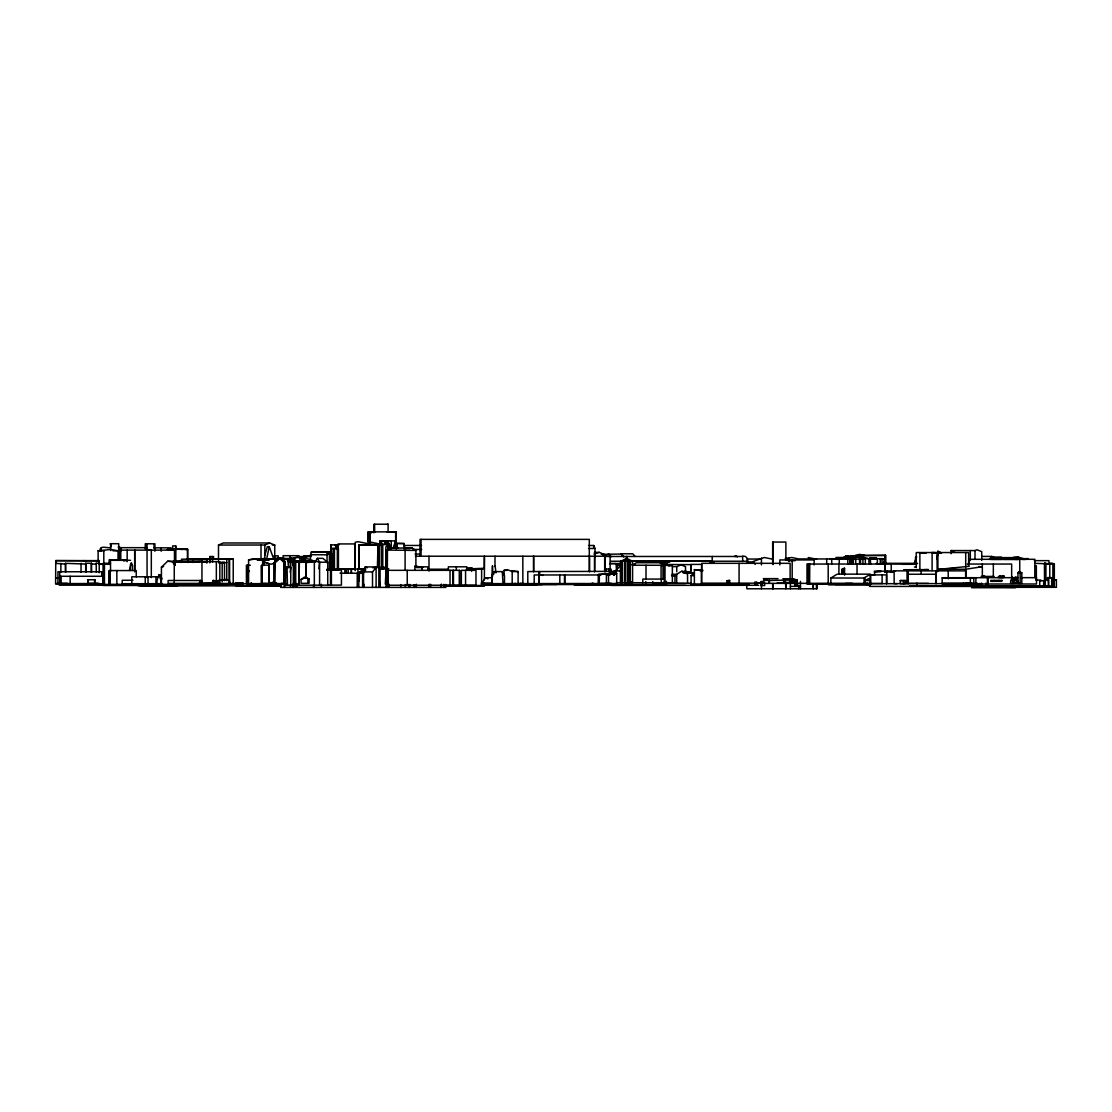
<?xml version="1.0" encoding="UTF-8"?>
<svg xmlns="http://www.w3.org/2000/svg" width="1112" height="1112" viewBox="0 0 1112 1112"><rect width="100%" height="100%" fill="white"/><g stroke="black" fill="none" stroke-linecap="round" stroke-linejoin="round"><path stroke-width="1.5" d="M336.199 548.411L336.213 545.603L337.826 545.603L337.826 548.411M884.401 564.604L884.401 559.364L882.678 558.641L860.966 558.641M337.52 570.081L339.077 569.33L334.17 570.081M614.269 571.568L613.713 575.029L613.755 571.568L616.423 570.567L613.755 571.651L613.602 574.987M1044.682 580.492L1044.599 563.423L1049.784 563.881L1049.784 577.281M306.856 561.185L299.392 562.213L298.989 585.273L298.989 562.269L303.27 561.324L306.856 562.144L306.856 561.185L292.873 561.296L298.224 561.338M1045.016 580.533L1044.891 563.423M1050.131 563.047L1054.329 564.006L1054.329 587.317M109.421 564.284L99.01 564.284L99.176 560.615L55.753 560.615L55.6 583.828L98.148 583.661M202.036 581.201L201.953 584.467L201.953 561.004L174.264 561.004L174.264 584.467M593.627 548.091L593.752 545.492L588.595 545.492M331.612 560.893L331.932 554.276L330.333 553.748M391.215 540.905L391.368 548.689L388.95 543.365L387.657 543.365L385.864 546.993L385.864 569.052L386.239 562.158M385.294 584.064L386.128 569.052L384.127 567.023L382.625 567.009L382.625 569.052M297.335 584.092L297.14 587.4L297.14 584.092M274.747 562.908L274.442 562.199L274.442 583.758M174.918 563.853L174.987 562.714M274.747 583.758L275.206 559.1L264.114 559.1L263.766 563.562C262.793 559.308 270.744 566.147 272.885 563.575M293.068 565.73L293.346 562.477L288.745 562.033L288.745 567.537L288.578 566.633L285.631 567.537L285.631 585.273L341.426 585.107L341.426 570.081L326.817 570.081M274.803 563.589L275.206 559.1M318.949 568.788L319.589 562.199L317.337 558.321L315.113 562.158M290.204 572.374L290.746 567.537L288.578 566.633M364.013 584.217L363.555 587.4L363.555 570.442L362.595 569.622L362.595 587.4M936.902 559.447L937.902 552.831L932.106 552.469L932.106 570.623M493.7 574.278L494.117 571.596L502.304 571.624L504.487 575.627L504.487 583.897M848.47 556.625L845.467 556.556M129.395 570.4L131.355 562.714L132.578 565.508L132.578 570.345M997.853 577.615A4.726 2.655 -19.4 0 1 998.006 577.35L998.423 576.836A4.101 2.293 -19.9 0 1 999.215 576.127L1003.177 575.808L1002.76 577.114M685.117 572.861L685.478 571.373L693.721 572.986M1011.962 579.644L1012.545 577.295L1010.641 580.812L1010.641 583.327L1014.158 583.327L1012.545 577.295M1003.399 576.78L1003.705 575.738L1002.788 575.738A12.454 10.064 -42.9 0 1 1002.398 576.892M370.352 531.87L396.164 531.87L396.067 546.631M264.823 555.249L267.325 546.701L269.243 546.701L266.741 558.599M120.457 549.161L120.457 547.716L119.345 547.59L120.457 549.161L120.874 547.716L118.65 547.452M1014.297 580.839L1015.381 577.295L1016.59 577.225L1018.203 582.98L1014.297 582.98M875.63 559.114L876.047 557.779L870.237 557.779L868.931 559.114L877.354 559.114L877.354 563.992L879.634 564.159M397.929 548.021L389.13 548.063L387.449 550.065L387.323 570.609M376.648 566.925L365.222 566.925L363.555 571.915L372.52 571.915L376.648 566.925L378.831 567.759M624.485 582.716L624.485 561.588L625.82 561.129L628.238 561.31L628.238 582.716M162.004 578.977L160.392 574.89L158.974 574.807L156.987 580.339L156.987 583.689M310.331 559.489L311.235 552.219L331.515 552.011M310.331 554.693L327.053 554.805L328.012 552.219L330.931 552.15M354.311 569.052L339.007 568.816M714.21 562.505L709.859 562.45L710.582 562.436M394.204 546.715L394.69 545.464L396.289 546.715L394.454 546.715L393.954 545.45L394.69 545.464M914.439 562.324L915.704 559.364M358.801 587.4L358.801 573.236L359.44 571.763L362.804 571.763M211.919 583.369L213.24 580.381L215.228 580.784L216.353 583.369M753.894 562.686L755.256 564.368M627.933 582.716L628.238 561.31M387.643 545.978L387.31 546.631L387.31 541.071M629.475 582.716L629.475 561.949L630.309 561.657L630.309 582.716M989.263 559.378L991.834 556.417L994.128 557.307M494.117 571.596L491.824 575.627L491.824 583.897M621.886 582.716L622.164 561.06L624.735 561.157L624.735 582.716M620.413 582.716L620.413 561.518L626.626 558.335L632.575 561.31L632.575 582.716M275.276 560.948L276.374 559.225L282.545 559.044L285.242 562.185M769.24 583.23L769.379 580.269L768.531 580.325A6.769 1.07 -6.3 0 1 764.973 580.325M274.706 560.893C276.527 556.834 283.546 558.502 285.284 562.102L285.284 583.758L217.813 583.856L217.813 580.728C221.219 580.13 231.407 577.156 229.461 583.856M263.099 558.627L257.442 559.92L261.82 559.711M610.905 584.175L481.301 584.203L485.291 577.753L492.199 577.753M377.399 567.356L377.983 544.505L359.218 544.824L358.856 569.052M199.131 562.102L184.995 562.144M669.716 562.185L660.222 563.131L661.251 563.033M999.215 577.642L1001.134 577.17A2.613 0.917 11.1 0 0 1002.287 577.184L1002.551 577.142A2.822 0.987 10.1 0 0 1003.08 576.933M327.053 554.805L328.012 553.748M619.023 567.106L615.548 570.956L621.497 570.956M363.555 571.915L365.612 570.359L362.595 569.622M621.024 553.776L623.79 556.723L621.024 553.776L632.728 553.776L635.008 556.208M274.789 562.213L279.529 557.668L284.255 562.172L284.255 587.4M274.108 583.758L274.108 562.908L278.347 559.183L275.387 561.602M275.804 562.185L278.751 559.211L277.736 559.211M1017.953 572.833L1019.329 571.485L1021.817 572.833L1021.817 583.369L1017.953 583.369L1017.953 572.833L1021.817 572.833M388.769 568.788L386.128 569.01L386.128 587.4M305.675 578.351L306.189 562.283L306.189 577.058M989.888 559.461L991.834 557.626L1019.94 557.626L1025.667 559.294M161.421 584.467L161.421 567.217L167.62 561.254L173.639 561.588L175.015 564.159M274.442 562.199L279.529 557.668M172.652 549.3L172.652 545.923L175.766 545.923L175.766 549.078L187.414 549.467L173.931 548.675L167.203 549.439L187.761 549.203L187.761 559.336M734.907 556.403L736.742 556.375L736.061 556.195M1003.093 576.933L1003.219 576.836A3.114 1.112 11.1 0 0 1003.344 576.489L1003.219 575.863M990.806 558.293L992.279 557.126M662.988 579.269L662.988 564.854L670.244 564.854L661.07 565.466L667.13 564.368L669.368 565.772M118.65 559.447L118.72 543.698L110.171 543.698C114.049 552.108 101.289 543.879 100.747 549.161L99.858 549.161M851.236 563.687L851.236 559.1L844.189 558.099L840.839 558.78L847.135 555.861L849.262 556.431L849.262 558.446L851.236 559.1L865.344 559.1L865.344 564.257M691.08 585.273L691.094 575.613L693.86 573.681M847.135 555.861L841.562 558.724L844.189 558.099M842.423 558.71L843.799 557.751L840.033 558.919M385.947 569.052L385.947 550.51L388.255 548.967L388.255 544.463L389.881 548.452M56.17 578.129L58.241 577.934M621.65 561.018L620.552 561.282M301.074 579.435L304.285 577.364L309.08 578.893L309.08 583.313L301.074 583.313L301.074 579.435L304.493 578.045M665.032 562.728L636.314 562.728L632.575 565.216L661.07 565.285L665.032 562.728L668.91 565.758M1003.344 559.461L1017.077 559.461L1019.94 557.626M672.093 574.306L676.694 574.306L682.101 570.942L687.55 574.195L687.55 583.244M830.859 578.018L837.211 574.126L870.432 574.153L864.066 578.018L830.859 578.018L830.859 583.689M850.305 557.432L852.292 556.222L850.305 557.32L850.305 555.75L885.597 555.347L885.597 564.034M428.885 570.984L430.413 570.095L427.717 570.095M981.604 577.17L983.842 575.863L986.066 577.142M1039.734 586.427L1039.734 580.728L1040.888 580.728M179.644 562.005L205.331 561.602L179.644 562.005L180.422 561.574M841.728 574.153L841.728 569.525L844.578 568.315L844.578 575.154M841.728 569.525L844.578 568.315M1039.734 580.728L1043.668 580.728L1046.892 579.13L1048.31 579.964L1048.31 586.427M868.903 578.601L864.969 580.533L870.084 580.533M273.608 583.397L261.459 583.3L261.459 565.535L262.237 565.16L268.979 565.16L269.173 583.3M249.435 570.748L247.156 571.763L249.06 571.832M218.494 560.253L218.494 545.061L223.317 542.976L269.604 542.976L274.747 545.047L274.747 558.572M218.494 545.061L264.837 545.019L269.604 542.976M672.538 566.647L676.749 566.647L681.086 564.813L685.506 566.717L685.506 571.776M335.24 544.88L337.826 545.603M753.032 561.546L764.305 557.501L772.659 559.183M859.645 557.863L862.147 556.89L868.945 558.836M951.121 553.72L951.121 550.565L975.002 550.565L977.003 549.787L981.729 551.663L981.729 560.323M903.486 583.661L903.486 580.547L905.613 580.561L905.613 583.661L900.261 583.661L900.261 580.547L902.388 580.561M963.395 583.147L963.395 584.106L966.008 583.174M288.342 559.225L299.712 556.57L309.956 556.542M331.306 553.748L330.333 553.845M593.919 554.068L599.271 552.358L605.901 555.152L602.912 555.152M379.317 567.426L379.317 544.658L387.045 544.213L386.086 544.324L386.086 541.071M840.547 558.975L843.786 557.96M517.747 584.161L520.916 583.202M968.899 583.244L963.395 584.106M1035.147 563.367L1054.329 564.006L1051.563 563.409M511.965 584.161L515.287 583.313M847.761 558.822L849.721 559.086L849.721 563.701M855.267 555.444L859.659 554.374L864.816 555.361M267.45 559.697L262.154 559.92M727.026 580.742L729.639 580.45L729.639 583.591L727.026 583.591L727.026 580.742L729.639 580.45M766.641 578.768L767.405 578.838M305.675 562.783L315.961 561.324L319.589 562.158L319.589 585.273M295.681 587.4L295.709 562.505L291.441 562.019L299.92 561.199L299.92 557.001L301.866 557.001L306.87 562.185M682.532 571.888L685.117 571.29L692.665 573.027L683.282 573.041M837.28 559.475L839.004 558.933M248.574 559.892L253.202 558.877L264.183 560.698C259.499 557.446 253.731 559.586 248.574 559.892L248.574 583.758M864.302 583.814L867.638 583.105M504.056 575.418L504.056 570.373L507.447 569.664L512.187 571.596L518.109 571.582L518.109 583.828L504.056 583.828M783.71 583.23L784.238 578.699L784.738 583.23M783.779 578.782A28.384 4.392 -6.2 0 1 792.87 579.074L797.318 579.88L769.24 580.492M269.076 560.142L266.157 558.794L265.24 558.988L265.24 560.476M785.433 558.766L791.702 557.501L798.75 558.919L847.817 559.002M388.102 531.466L388.102 524.211L374.633 524.211L373.854 524.377L373.854 532.884M387.31 524.377L388.102 524.211M682.532 571.971L685.478 571.373M284.686 559.572L290.941 558.321M736.394 556.125L737.492 556.89M978.907 566.55L981.562 566.828L965.744 569.233L938.556 569.372L969.191 566.3M257.581 559.781L264.712 558.446L267.561 560.045M616.687 573.347L606.415 574.862L616.687 573.347L616.687 583.508L483.484 583.647M123.557 560.907L126.837 560.309L109.407 559.67L109.407 563.27L109.518 559.697L130.521 560.309M98.12 560.921L98.12 550.76L104.083 550.801M98.12 550.76L110.797 549.481L118.108 550.787L118.108 559.239M598.409 574.557L613.643 573.305L598.409 574.557L598.409 583.508M303.562 557.71L306.829 557.14M517.872 584.161L522.96 583.369M621.163 564.938L618.981 565.508L619.843 565.688M304.813 560.907L311.304 560.726M272.885 583.758L272.885 582.605L274.581 582.368M292.095 562.269L299.392 562.213M380.387 540.793L380.387 544.922L382.361 544.658L379.317 544.658M1014.533 557.682L1019.051 557.223L1013.463 557.237M173.833 549.203L171.999 549.203M274.219 582.327L269.368 582.938L271.328 582.73M271.801 582.674L274.303 582.368M764.667 582.771L764.667 585.537L760.775 585.537L760.775 581.673L763.305 581.381M466.901 568.802L484.373 568.51L471.808 568.802M1054.329 579.936L1056.4 579.741L1056.4 587.317L1006.513 587.317M395.399 547.882L396.706 547.757M274.108 562.908L275.164 562.908M763.958 583.23L763.958 580.061L764.792 579.991M285.284 562.102L283.907 562.172L279.195 557.668M265.087 559.586L283.866 558.252L288.981 560.42L288.981 561.324M224.499 580.617L224.499 562.463L218.786 562.7L222.178 562.853M219.37 562.825L224.499 562.463M938.556 569.372L955.208 568.302M282.059 559.044L284.755 562.185L280.488 559.114L281.989 559.03M1017.077 559.461L1019.94 559.294M359.162 581.103L359.44 573.208L340.036 573.208M859.52 563.701L859.52 559.114L861.911 559.114L862.926 559.322L862.926 564.354M394.19 547.048L395.775 547.062M273.913 558.641L278.222 558.488L278.222 555.819L273.913 555.819M364.945 570.386L363.555 570.442M1021.803 558.877L1028.28 558.669L1021.997 558.669M304.285 577.364L309.08 578.893M358.801 573.236L363.596 573.139M218.675 580.561L218.675 583.856M113.104 550.843L118.108 550.787M632.575 561.31L630.309 561.657M608.042 554.193L621.288 554.068M360.038 568.76L364.764 568.718M688.384 572.819L691.65 572.791M387.449 550.065L415.902 550.44L415.902 567.342M415.902 550.44L412.163 548.021L403.92 548.063L405.102 549.953L405.102 570.345M99.246 572.694L99.246 563.242L96.202 563.242L96.271 572.207M947.16 577.712L942.184 577.865L973.667 577.712L973.931 583.174L942.184 583.174M298.989 562.311L306.189 562.283M85.693 572.207L85.693 563.284L91.406 563.256L91.434 572.207L91.406 563.256M55.6 563.367L65.566 564.09L65.566 572.207L65.469 563.339L85.874 564.062L85.693 563.284M327.331 569.83L330.778 569.817L329.166 570.081M845.606 555.861L849.262 556.431M609.584 563.659L616.117 563.645L617.355 565.327M666.741 564.479L691.08 564.646L691.08 571.109L690.941 564.423L701.672 564.396L701.616 569.469M631.407 564.632L634.66 564.632M757.981 582.841L761.039 582.841M778.372 582.813L796.498 582.174L796.498 583.147L778.205 583.161M367.947 542.197L367.947 532.064L375.008 532.064M387.157 532.064L394.107 532.064M368.072 532.884L371.533 532.884M396.067 532.912L395.483 546.631M388.922 540.793L379.831 540.793L379.831 545.658L377.983 545.658M396.803 547.132L396.803 543.434L404.031 543.434L404.295 548.855M396.803 543.434L404.295 543.671M355.201 543.935L338.117 543.935L338.117 569.65M394.204 544.268L395.205 544.268M272.315 545.047L274.747 545.047M339.007 544.88L330.931 544.88L330.931 553.748M380.387 544.922L381.597 544.922M358.856 545.241L377.399 545.241M403.753 545.464L421.545 545.464M147.034 547.674L119.568 547.674L119.568 549.161L120.874 547.716L120.874 551.121M153.623 547.841L171.053 547.841M119.568 548.133L120.457 548.133L118.219 547.021M389.13 548.063L412.163 548.021M331.029 548.411L338.437 548.411L338.437 569.052M405.227 548.55L409.841 548.55M588.554 548.494L595.003 548.494L595.003 556.987M413.303 549.481L421.726 549.481M146.84 549.995L151.315 549.995L151.315 577.642M385.947 550.51L387.574 550.676M311.235 552.219L328.012 552.219M594.336 552.358L599.271 552.358M919.541 552.9L922.821 552.9M933.246 553.067L941.489 553.067L937.694 551.177L940.891 552.9M922.168 553.067L926.24 553.067M415.04 554.04L420.141 554.04M601.217 554.29L609.098 554.29L611.322 556.751M861.939 555.43L885.458 555.43M299.031 555.694L283.115 555.694L283.115 558.488M303.715 555.792L311.485 555.792M736.061 556.042L734.448 556.473M415.415 556.222L610.127 556.222L610.127 569.928M605.484 556.473L742.677 556.473L742.677 561.518M981.924 556.417L991.834 556.417M852.904 556.89L862.147 556.89M991.07 557.307L1001.439 557.126M835.89 557.459L845.467 557.459M850.763 557.32L860.299 557.32L865.344 559.1L864.052 558.641M297.599 557.64L305.3 557.64M277.055 558.391L283.727 558.391M263.822 558.446L267.561 559.892L265.407 558.794L266.157 558.794M273.913 558.488L295.597 558.488M785.35 558.558L788.658 558.558L788.658 560.921M202.87 558.836L210.251 558.836M213.546 558.836L218.383 558.836M287.035 558.849L295.57 558.752M830.025 558.836L838.615 558.836M233.27 558.933L186.58 559.211M282.545 559.044L280.919 559.03L284.255 562.908M747.056 559.03L759.621 559.03M816.653 559.253L808.188 557.501M839.004 559.169L837.072 559.169L842.27 558.099L849.721 559.211M852.348 563.687L852.348 559.211L855.753 559.35L855.753 564.368M860.535 563.728L860.535 559.322L859.52 559.114L862.926 559.322M880.287 563.659L880.287 559.225L882.678 559.225M1014.033 559.322L1034.813 559.294L1034.813 577.587M210.321 559.35L206.498 559.35L206.498 562.825M275.276 559.253L264.114 559.1M852.348 559.211L855.753 559.35M880.287 559.225L884.401 559.364M1022.262 559.433L1025.667 559.433M268.951 559.614L265.587 559.878M991.056 559.461L1002.246 559.461M814.137 559.934L779.846 559.934L779.846 564.924M126.837 560.309L110.435 560.309L110.588 571.568M788.338 560.712L795.052 560.712M1034.313 560.643L1048.95 560.643L1048.95 563.923M55.753 560.615L98.982 560.837M288.453 560.837L301.435 560.726M630.615 561.115L712.583 561.115M610.488 561.226L619.996 561.226M630.351 561.226L748.404 561.226M167.62 561.254L173.639 561.588M201.953 561.63L219.815 561.63L219.815 584.467L98.12 584.425M179.644 561.88L174.32 561.88L180.422 561.435M746.861 561.921L753.741 561.921M319.589 562.199L327.734 562.199L327.734 585.273M884.401 562.172L884.874 555.43M288.745 562.033L293.346 562.477L293.346 585.273M218.855 562.602L226.765 562.602M110.588 563.27L103.069 563.27L103.069 584.842L183.021 584.815M876.089 563.423L877.813 563.423M882.886 563.311L917.567 563.311M91.434 564.062L96.271 564.062L96.202 563.242M99.01 564.104L103.11 564.34M916.747 564.048L806.992 564.048L806.992 584.064L870.779 584.064M967.204 564.048L1011.656 564.048L1011.656 577.392M1045.336 563.589L1049.784 563.881M901.832 564.284L914.175 564.284M616.896 564.938L621.747 564.938M250.325 565.285L246.419 565.243L246.419 583.883M616.896 565.202L621.747 565.202M1034.813 565.744L1036.342 565.744L1036.342 579.269M416.361 567.037L420.892 566.842M914.384 567.037L915.815 567.037M285.631 567.537L290.746 567.537M466.762 567.898L471.669 567.898L473.156 569.219L481.621 569.219M466.581 568.677L473.156 568.677M327.053 569.052L365.765 569.052M380.095 568.996L388.06 569.052M327.665 569.177L330.542 569.052M427.717 569.219L448.164 569.219M605.025 569.066L611.058 569.066L611.058 572.277M694.375 569.622L702.701 570.803L694.375 569.622L694.375 583.981M699.392 569.789L702.589 569.789M907.267 569.747L903.82 569.747L928.506 569.594L924.433 569.636L925.74 569.997M905.863 569.997L911.201 569.997M326.817 570.247L331.404 570.247M504.056 570.373L507.03 570.373M965.744 569.233L965.744 577.253L965.675 570.873L894.131 570.845L894.131 583.619L981.548 583.619M895.424 571.179L874.31 571.179L874.755 574.89L870.084 574.834L870.084 583.689M936.248 574.251L908.254 574.251L908.254 583.619L908.254 570.845M600.953 574.973L534.205 574.973L534.205 583.508M870.654 574.89L886.431 574.89L886.431 583.689M671.537 575.71L674.97 575.71L674.97 582.716L616.423 582.716M691.094 575.613L694.124 575.613M59.714 576.28L102.971 576.28L102.971 584.106L57.949 584.106L57.949 571.763L101.734 571.763L101.734 576.28M981.173 576.419L994.086 576.419M157.737 576.794L131.8 576.794L131.8 583.689M1017.966 577.67L942.184 577.74L942.184 583.995L1036.509 583.995L1036.509 577.67L1021.219 577.67M1047.56 580.533L1047.56 577.642L1051.702 577.712L1051.702 585.913L909.644 585.913M763.291 578.629L778.011 578.629M664.309 579.074L642.805 579.074L642.805 582.716M1053.008 579.741L1056.4 579.741M1035.745 580.075L1040.888 580.075M132.898 580.269L122.195 580.269L122.195 583.689L162.533 583.689M900.261 580.547L905.613 580.561M217.813 580.728L224.721 579.491L229.461 580.492M760.775 581.673L762.137 581.673L762.137 585.537M212.684 583.035L198.645 583.383M481.301 583.105L491.699 583.105L494.909 584.203M761.233 583.161L701.686 583.161L701.686 563.325L790.118 563.325L790.118 583.161M58.7 583.272L67.346 583.272M216.353 583.383L168.148 583.397L168.148 580.492L200.952 580.492L200.952 583.397M600.786 583.397L611.489 583.355M654.76 583.244L691.15 583.244M763.291 583.383L852.39 583.3M903.82 583.341L928.506 583.341M55.6 583.578L99.246 583.578M218.772 583.466L236.898 583.439M252.507 583.647L267.102 583.647M267.825 583.633L285.631 583.536M665.045 583.591L685.506 583.591M845.398 583.494L881.232 583.425M564.938 583.73L584.12 583.73M816.778 583.73L897.106 583.689M218.855 583.897L236.898 583.981M282.17 583.995L247.156 583.995L247.142 565.243M483.859 584.064L534.274 584.064M691.094 583.981L749.405 583.981M268.381 584.259L286.938 584.259M847.594 584.161L870.321 584.161M493.895 584.551L542.267 584.551M556.459 584.537L659.263 584.495M835.362 584.481L870.779 584.481M109.949 584.634L187.761 584.69M484.054 584.745L556.083 584.745M613.212 584.717L666.394 584.717L666.394 581.27M866.54 584.62L870.654 584.62M574.181 584.968L640.707 584.968M734.684 584.912L748.07 584.912M828.579 584.87L870.335 584.87M59.256 585.19L188.804 585.134M254.273 585.148L269.312 585.148M483.789 585.162L536.568 585.162M587.859 585.26L591.223 585.26M102.957 585.468L140.181 585.468M170.428 585.301L227.529 585.301M611.044 585.426L758.731 585.273M137.999 585.732L177.656 585.732M444.967 585.51L481.107 585.51M140.32 585.857L281.419 585.829M444.897 585.829L471.891 585.829M281.447 585.996L236.105 585.996L236.105 582.646M459.047 586.052L461.939 586.052M444.619 586.205L484.373 586.205L484.373 582.994M790.382 586.358L800.473 586.358M869.514 586.427L1048.394 586.427M971.624 587.72L1015.534 587.72M916.761 557.029L915.537 557.029L915.537 563.881M859.52 559.114L861.911 559.211M304.813 560.962L312.222 562.172M610.099 563.492L621.413 563.506M416.083 567.523L422.796 567.551L414.818 565.897M973.931 577.879L953.29 577.712M1051.702 577.712L1047.56 577.642M317.337 558.321L322.758 558.335L327.734 562.199M335.24 545.603L336.213 545.603L336.13 548.939L336.213 544.88M174.264 561.004L174.918 562.033L192.682 562.116M662.988 564.854L672.357 565.674L672.357 582.716M265.99 559.531L267.561 559.892M334.17 569.9L337.52 569.928M620.413 561.518L621.886 561.546M627.933 561.921L629.475 561.949M777.288 582.73L796.498 583.147M83.331 560.656L86.472 560.74M380.304 567.871L383.056 567.94L383.056 569.052M287.952 561.324L287.952 560.392L288.981 560.42M163.659 566.397L161.421 567.217M187.414 549.467L185.69 549.161M180.742 549.37L182.66 549.467M782.876 578.726L784.738 578.824M172.263 561.588L175.196 565.41M174.918 565.382L174.918 562.033M672.107 575.432L674.97 575.71M292.095 562.13L295.709 562.505M295.292 561.018L291.775 559.614A10.161 4.754 -16.6 0 1 291.274 558.252L291.247 560.99M543.059 575.39L539.654 574.973L539.654 571.568M303.27 561.671L306.856 562.144M280.488 559.114L282.337 559.364L284.755 562.144M663.808 564.854L668.632 565.521M511.645 570.623L518.109 571.582M281.558 583.286L284.755 583.758M742.774 556.056L745.513 556.473L747.347 558.391L747.347 561.713M951.121 550.565L954.485 551.107M662.21 564.66L667.242 565.48M96.702 583.174L101.734 584.106M376.648 545.394L358.12 541.697L355.201 542.295L355.201 570.609M368.739 541.697L380.165 544.129M268.284 563.395L263.502 562.116L263.502 565.438M315.711 561.588L308.08 558.863L302.881 558.863L307.093 561.324M763.958 580.061L764.222 580.158A6.769 1.07 -6.3 0 0 764.528 580.255M670.244 564.854L672.357 565.674M592.196 583.035L595.156 584.175M613.602 571.582L613.907 575.029M365.222 566.925L367.335 567.759M281.586 559.058L282.337 559.364M485.291 577.753L487.834 578.838M992.557 557.974L991.834 557.626M287.952 560.392L288.453 567.342M272.885 582.605L274.803 583.758M1002.788 575.738L1003.01 575.919A3.392 1.209 11.7 0 1 1003.33 576.35A4.351 2.432 -19.8 0 1 1003.316 576.767M1003.705 575.738L1004.358 576.85L1003.274 577.573A3.614 1.265 10.8 0 1 1002.162 577.628A3.614 1.334 11.4 0 1 1000.008 577.392M876.047 557.779L877.354 559.114M626.626 558.335L629.587 561.727M669.493 564.854L670.244 565.744M299.92 557.001L303.02 561.199M1000.48 577.003L999.716 575.808M1019.329 571.485L1020.149 572.833L1020.149 583.369M287.021 566.647L287.48 585.273M202.537 562.158L201.953 561.004M382.625 567.009L383.056 567.94M593.752 545.492L595.003 548.494M387.657 543.365L388.032 549.078M269.243 546.701L273.802 559.308M158.974 574.807L160.962 580.339L160.962 583.689M495.146 565.786L495.924 572.875M213.24 580.381L214.282 583.369M293.79 558.975L290.162 558.975M396.595 547.132L394.899 543.115L397.095 547.132L397.026 543.671M388.95 543.365L390.785 549.133M870.237 557.779L870.654 564.187M1015.381 577.295L1016.465 582.98M616.117 563.645L616.479 570.47M1012.003 577.42L1012.657 583.327M261.459 565.535L261.584 583.3M502.304 571.624L503.041 583.897M263.502 562.116L263.766 563.589L263.766 562.116M65.469 563.339L65.566 564.09M386.128 569.052L386.476 572.388M295.222 580.339L295.709 585.273M816.333 583.758L816.653 588.776L816.653 583.758M813.011 583.786L813.331 588.776L813.331 583.758M785.558 583.772L785.878 588.776L785.878 582.049M379.776 582.396L380.095 587.4L380.095 567.231L372.701 567.759M56.1 560.837L56.17 562.074M99.176 560.615L99.246 563.242M1052.883 563.409L1052.883 587.317M1048.713 577.712L1048.713 585.913M1045.864 563.881L1045.864 580.631M1045.336 563.367L1045.238 586.427M1044.891 563.284L1044.919 586.427M1044.599 563.367L1044.599 580.492M1043.668 580.728L1043.668 586.427M1019.732 572.666L1019.732 559.294L969.136 559.322L969.136 564.382M998.826 580.381L998.826 581.34M994.406 580.381L994.406 581.34M993.35 564.048L993.322 577.392M987.998 577.67L987.998 583.995M987.442 577.67L987.442 583.995M986.066 583.133L986.066 586.121L916.844 586.121L916.844 583.133M982.313 564.048L982.369 577.392M981.604 583.133L981.604 586.121M976.975 583.133L976.975 586.121M975.891 577.67L975.891 583.995M975.363 583.119L975.363 586.121M975.002 550.565L975.002 559.072M970.971 583.119L970.971 586.121M970.303 550.565L970.303 560.448M970.359 577.74L970.359 583.995M968.621 565.883L968.621 552.539L916.246 552.539L916.246 567.551M965.911 583.091L965.911 584.064M965.702 552.539L965.702 567.551M965.675 570.873L965.675 577.253M948.23 570.873L948.23 578.838M937.902 571.026L937.902 552.831L937.096 552.831L937.096 571.874M936.248 570.873L936.248 583.619M935.762 570.873L935.762 583.619M921.139 570.845L921.139 574.251M919.874 552.539L919.874 569.219M907.044 570.845L907.044 583.619M891.185 564.048L891.31 572.388M886.82 571.179L886.82 583.689M885.458 555.347L885.458 564.09M885.166 564.048L885.166 572.388M884.93 564.048L884.93 572.388M882.108 574.89L882.108 583.689M882.011 559.364L882.011 563.687M870.738 574.834L870.738 583.689M868.931 558.641L868.931 564.187M864.955 577.462L864.969 583.689M864.066 578.018L864.066 583.689M857.032 564.048L857.032 574.056M853.363 559.35L853.363 563.728M847.761 556.431L847.817 564.27M847.01 555.944L847.01 556.959M846.371 555.944L846.371 556.959M843.98 568.315L843.98 574.167M842.34 569.525L842.34 574.237M839.24 559.002L839.24 563.867M838.934 564.048L838.893 574.056M831.72 559.002L831.72 563.867M828.176 564.048L828.218 584.064M826.689 559.002L826.689 563.867M816.917 583.564L816.917 588.776L746.847 588.776L746.847 583.842M814.137 559.002L814.137 564.924M809.758 564.048L809.647 584.064M808.91 564.048L808.924 584.064M808.785 564.048L808.785 584.064M808.174 564.048L808.174 584.064M800.473 581.409L800.473 588.776M798.75 585.44L798.75 588.776M797.401 581.409L797.401 586.358M796.901 579.825L796.901 583.23M795.761 581.451L795.761 586.358M794.774 581.451L794.774 586.358M793.898 579.185L793.898 583.23L793.801 579.213M792.189 559.934L792.189 583.216M790.382 581.409L790.382 588.776M788.825 558.085L788.825 561.49M785.878 560.184L785.878 542.058L772.659 542.058L772.659 564.104M773.062 542.058L773.062 564.548M773.062 583.591L773.062 588.776M772.659 583.842L772.659 588.776M769.379 580.269L769.379 583.23M761.442 558.085L761.442 564.91M761.442 585.371L761.442 588.776M756.688 581.798L756.702 585.273M755.256 582.132L755.256 585.273M754.895 582.118L754.895 585.273M739.077 563.325L739.077 583.161M728.388 580.742L728.388 583.591M712.208 556.473L712.208 561.518M701.422 570.803L701.422 583.981M676.749 566.647L676.749 571.735M676.694 574.306L676.694 583.244M664.962 565.633L664.962 582.716M664.503 581.465L664.503 584.717M664.309 565.369L664.295 582.716M661.292 579.074L661.292 582.716M661.07 565.285L661.07 579.394M652.772 581.562L652.772 584.717M646.016 565.23L646.002 579.394M645.738 581.576L645.738 584.717M631.366 581.645L631.366 584.717M627.085 556.473L627.085 559.572M626.403 556.473L626.403 559.836M625.82 561.129L625.736 584.717M622.164 561.06L622.164 582.716M617.355 564.938L617.355 568.746M615.548 570.567L615.548 574.32M614.95 571.36L527.797 571.568L527.797 583.508M614.269 571.373L614.269 574.973M610.266 569.066L610.266 571.568M610.029 571.568L610.029 574.973M609.459 571.568L609.459 574.973M609.32 569.066L609.32 571.568M609.126 569.066L609.126 571.568M608.514 574.862L608.514 583.508M606.415 574.557L606.415 583.508M605.929 569.066L605.929 571.568M605.609 569.066L605.609 571.568M604.845 556.222L604.845 571.651M604.664 556.222L604.664 571.651M599.326 574.529L599.326 583.508M598.617 574.529L598.617 583.508M589.61 556.222L589.61 571.651M589.304 556.222L589.304 539.376L420.044 539.376L420.044 556.222M589.221 556.222L589.221 571.651M564.882 574.973L564.882 583.508M564.493 574.973L564.493 583.508M559.822 574.973L559.822 583.508M539.139 574.973L539.139 583.508M538.847 571.568L538.778 583.508M533.718 556.222L533.718 571.651M533.51 556.222L533.51 571.651M522.821 556.222L522.848 583.647M512.187 571.596L512.187 583.828M495.021 556.222L494.993 566.508M492.713 576.113L492.491 565.772L491.699 584.203M484.526 556.222L484.373 579.769M484.276 556.222L484.276 568.218M481.621 568.816L481.621 586.205M471.669 567.898L471.669 571.22M466.748 570.331L466.748 566.814L448.372 566.814L448.372 570.331M465.567 570.331L465.567 585.232M461.355 585.232L461.355 570.331L475.978 570.331L475.978 585.232L387.935 585.232L387.935 570.331L459.742 570.331L459.742 585.232M459.284 570.331L459.284 585.232M456.337 566.814L456.337 570.331M453.46 570.331L453.46 585.232M453.015 570.331L453.015 585.232M450.026 570.331L450.026 585.232M445.856 584.425L445.856 587.4L280.683 587.4L280.683 583.842M443.855 584.551L443.855 587.4M443.73 584.453L443.73 587.4M441.464 584.453L441.464 587.4M441.214 584.231L441.214 587.4M430.58 584.231L430.58 587.4M428.996 556.222L428.996 569.928M429.093 584.231L429.093 587.4M427.953 570.178L427.953 566.842L414.859 566.842L414.859 570.178M422.004 566.842L422.004 570.178M421.031 539.376L421.031 556.222M416.333 584.231L416.333 587.4M414.581 584.648L414.581 587.4M414.053 584.648L414.053 587.4M409.758 584.453L409.758 587.4M408.827 584.453L408.827 587.4M407.228 570.331L407.228 585.232M405.352 584.564L405.352 587.4M404.587 545.464L404.587 548.855M400.723 584.564L400.723 587.4M396.164 531.87L396.289 549.12M395.622 531.87L395.622 547.201M394.982 547.09L394.982 540.905L381.597 540.863L381.666 569.052M389.283 546.979L389.269 548.994M388.074 540.863L384.794 541.071L384.794 544.532M387.643 540.905L387.643 544.338M387.588 568.649L387.588 587.4M387.045 541.071L387.045 546.631M386.74 568.802L386.74 587.4M386.337 541.071L386.337 544.338M386.364 550.51L386.35 570.637M384.613 540.863L384.613 544.519M382.778 544.213L382.778 569.052M379.539 544.588L379.539 567.426M378.831 567.231L378.831 587.4M377.983 544.505L377.983 567.384M376.106 568.454L376.106 587.4M374.633 524.211L374.633 531.466M372.52 571.915L372.52 587.4M370.213 543.657L370.213 531.87L370.101 541.405M369.531 532.912L369.531 541.419M368.642 532.884L368.642 541.475M368.072 532.064L368.072 541.433M361.219 569.052L361.219 571.818M359.218 544.824L359.218 569.052M357.925 569.052L357.925 573.208M357.244 573.208L357.244 587.4M354.895 543.935L354.895 569.65M351.461 569.052L351.461 573.208M351.267 569.052L351.267 573.208M348.223 569.052L348.223 573.208M346.402 569.052L346.402 573.208M344.845 569.052L344.845 573.208M337.575 545.075L337.575 548.411M337.339 548.411L337.353 569.052M335.907 544.88L335.907 548.411M334.448 548.411L334.448 569.052M333.155 548.411L333.155 569.052M331.932 569.177L331.932 553.748L327.053 553.748L327.053 562.714M331.306 544.88L331.265 569.052M331.404 570.081L331.404 585.107M331.126 544.88L331.029 569.052M330.486 570.247L330.486 585.107M329.416 553.748L329.416 569.052M321.368 584.245L321.368 587.4M314.335 561.699L314.335 585.273M314.182 586.705L314.182 587.4M313.487 586.33L313.487 587.4M307.913 578.921L307.913 583.313M294.902 562.505L294.902 585.273M293.79 584.092L293.846 587.4M292.734 584.092L292.734 587.4M290.746 562.477L290.746 585.273M290.468 584.092L290.468 587.4M290.232 555.694L290.232 558.488M284.686 583.842L284.686 587.4M283.907 562.172L283.907 583.758M276.443 582.771L276.443 585.996M275.818 582.938L275.818 585.996M272.537 582.605L272.537 585.996M269.868 582.605L269.868 585.996M268.979 565.16L268.979 583.3M264.837 545.019L264.837 558.613M262.627 560.823L262.627 565.744M262.237 565.16L262.237 583.3M261.014 545.019L261 558.558M251.409 582.66L251.409 585.996M251.229 582.632L251.229 585.996M242.861 582.632L242.861 585.996M242.611 582.632L242.611 585.996M241.123 582.646L241.123 585.996M240.637 582.646L240.637 585.996M240.136 582.646L240.136 585.996M239.622 582.646L239.622 585.996M239.108 582.646L239.108 585.996M238.621 582.646L238.621 585.996M238.121 582.646L238.121 585.996M237.62 582.646L237.62 585.996M237.106 582.646L237.106 585.996M236.62 582.646L236.62 585.996M233.228 558.905L233.228 583.772M231.296 558.905L181.492 559.211L181.492 562.477M229.614 558.905L229.614 583.675M229.072 558.947L229.197 583.856M226.765 558.947L226.765 580.617M222.178 562.463L222.178 581.812M216.353 561.63L216.353 584.467M213.56 558.947L213.56 556.542L209.793 556.542L209.793 562.825M212.559 556.542L212.559 562.241M210.557 556.542L210.557 559.92M207.193 559.35L207.193 562.825M200.494 580.492L200.494 583.397M200.271 580.492L200.271 583.397M199.951 580.492L199.951 583.397M192.946 559.211L192.946 562.505M187.997 559.211L187.997 562.477M187.414 549.203L187.414 559.531M175.835 561.713L175.835 550.12L119.568 550.12L119.568 560.059M175.696 545.923L175.696 549.3M174.459 550.12L174.459 563.367M161.198 547.855L161.198 551.246M155.958 576.794L155.958 583.689M154.915 551.232L154.915 543.796L145.269 543.768L145.269 548.939M154.026 543.768L154.026 547.841M148.035 576.794L148.035 583.689M147.034 543.796L147.076 577.642M146.159 543.768L146.159 547.674M145.255 576.794L145.255 583.689M136.248 576.906L136.248 570.567L109.004 570.567L109.004 584.842M134.774 550.12L134.774 571.651M134.663 550.12L134.663 571.651M130.521 563.979L130.521 570.4M127.185 550.12L127.143 561.713M120.777 550.12L120.777 560.059M116.843 570.567L116.843 584.842M110.672 543.698L110.672 550.607M110.255 570.567L110.255 584.842M109.949 570.567L109.949 584.842M109.49 570.567L109.49 584.842M104.445 563.27L104.445 584.842M103.805 550.732L103.805 564.284M101.164 547.646L101.164 551.065M94.631 579.755L94.631 583.355M88.07 579.755L88.07 583.355M85.874 564.09L85.874 572.207M81.037 563.298L81.037 572.207M70.167 576.28L70.167 584.106M60.868 563.353L60.868 572.207M60.993 576.391L60.993 584.106M60.382 576.28L60.382 584.106M59.714 571.763L59.714 584.106M263.349 558.766A5.81 1.14 14.6 0 1 263.155 558.627M331.932 554.276L331.682 569.052L331.932 554.276M877.952 571.471L874.783 571.804L881.232 571.485L877.952 571.471M884.401 562.589L883.581 562.269L884.401 562.589M892.088 571.596L886.973 571.596L893.409 571.888L892.088 571.596M94.798 579.755L87.89 579.755L87.89 583.355L94.798 583.355L94.798 579.755M1001.856 580.381L990.778 580.381L990.778 581.34L1001.856 581.34L1001.856 580.381M594.628 571.651L594.628 556.222L594.6 571.651M388.908 587.4L388.908 583.995L388.769 587.4"/></g></svg>
